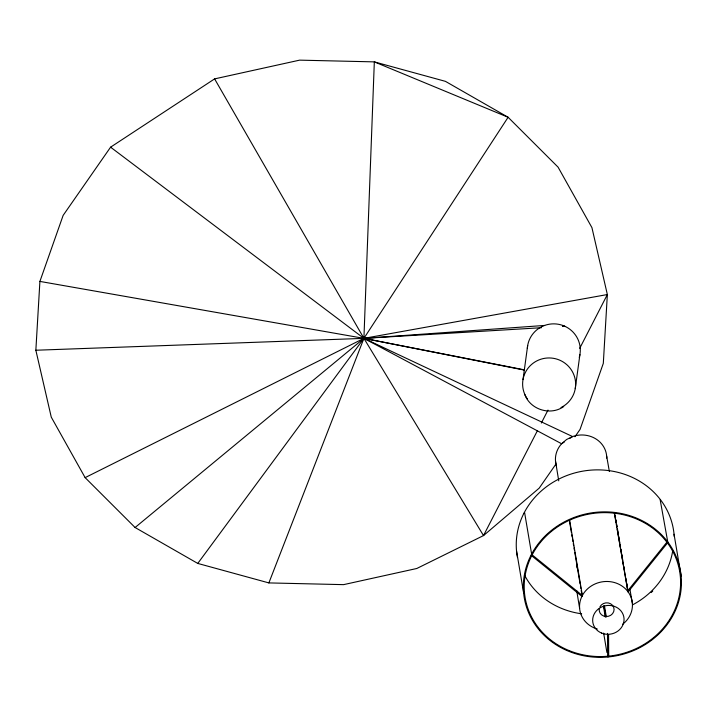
<?xml version="1.0" encoding="UTF-8"?>
<svg xmlns="http://www.w3.org/2000/svg" width="717" height="717" viewBox="0 0 717 717"><rect width="100%" height="100%" fill="white"/><g stroke="black" fill="none" stroke-linecap="round" stroke-linejoin="round"><path stroke-width="1.08" d="M555.8 464.275L539.202 488.134L483.518 535.581L416.792 568.491L343.586 584.642L268.875 582.912L197.767 563.428L135.092 527.515L85.126 477.63L51.274 417.16L35.85 350.237L39.901 281.414L63.141 215.387L110.588 147.173L214.607 78.888L299.616 60.147L374.328 61.877L445.436 81.353L508.111 117.265L558.077 167.151L591.928 227.621L607.353 294.544L603.311 363.367L580.062 429.402L574.953 436.743M523.016 379.571L527.676 345.477M575.249 388.65L579.919 354.557M268.875 582.912L363.913 338.361L508.111 117.265L374.328 61.877L363.913 338.361L483.518 535.581L537.248 430.998M541.344 423.03L547.994 410.079M579.721 348.328L607.353 294.544L363.913 338.361L35.85 350.237M524.127 513.408L524.593 512.521L531.7 554.519L531.234 555.406L581.899 596.383L582.365 595.495L569.63 520.228M197.767 563.428L363.913 338.361L544.633 325.437M627.518 591.095L667.258 541.738L667.859 542.527L628.11 591.884L614.227 512.547M135.092 527.515L363.913 338.361L541.46 327.714M564.342 441.95L561.608 443.751A25.713 23.544 -9.6 0 0 556.535 466.113M569.827 438.356L572.56 436.554A25.713 23.544 -9.6 0 1 606.743 458.145M563.732 406.548C550.584 415.985 530.221 409.73 524.781 394.449M85.126 477.63L363.913 338.361L524.342 369.829M562.675 326.441L564.906 326.307L562.773 326.217M39.901 281.414L363.913 338.361L524.037 370.044M110.588 147.173L363.913 338.361L561.608 443.751L566.591 439.503L572.56 436.554L363.913 338.361L214.607 78.888M531.7 554.519L582.365 595.495M660.16 499.74L667.859 542.527M606.663 456.093L609.351 471.472M629.867 588.971L632.358 603.239M674.043 534.228L681.15 576.226A79.229 72.542 -9.6 0 1 568.931 651.368A79.229 72.542 -9.6 0 1 557.109 526.215A79.229 72.542 -9.6 0 1 681.15 576.226M615.195 515.523L615.562 517.701M615.93 519.888L616.297 522.066M616.665 524.244L617.041 526.43M617.409 528.608L618.332 534.066M618.699 536.244L619.067 538.431M619.434 540.609L619.802 542.796M620.178 544.974L620.546 547.152M620.913 549.339L621.281 551.516M621.648 553.703L622.015 555.881M622.392 558.068L622.759 560.246M623.127 562.424L623.494 564.611M623.862 566.788L624.229 568.975M625.896 578.789L626.264 580.967M626.631 583.154L626.999 585.332M627.366 587.519L628.11 591.884M614.523 512.942L616.19 522.765M616.557 524.943L616.925 527.12M617.292 529.307L627.814 591.489M604.485 605.973L606.331 616.88M603.956 606.017L605.802 616.925M603.427 606.062L605.273 616.978M603.642 633.075L606.914 652.461M569.585 521.761L571.431 532.668M571.799 534.846L572.166 537.033M572.542 539.211L572.91 541.398M573.277 543.576L573.645 545.754M574.012 547.94L574.38 550.118M574.756 552.305L580.107 583.934M580.474 586.121L580.842 588.298M581.209 590.485L582.132 595.935M576.737 565.838L577.104 568.016M516.545 550.988L523.652 592.986M555.505 461.085L558.74 480.865M576.737 590.79L579.614 608.383M608.572 634.42L608.697 656.673L607.649 656.772L607.505 633.407M597.297 629.024A26.511 24.27 -9.6 0 1 583.055 594.294A26.511 24.27 -9.6 0 1 623.207 586.882A26.511 24.27 -9.6 0 1 622.517 624.364M517.504 557.602A79.229 72.542 -9.6 0 1 586.049 470.648A79.229 72.542 -9.6 0 1 674.222 536.433M652.766 590.996A79.229 72.542 -9.6 0 1 651.153 592.556M672.689 550.916A78.386 71.781 -9.6 0 1 632.788 604.736M581.648 613.806A78.386 71.781 -9.6 0 1 524.548 575.168M527.336 348.39A26.511 26.153 7.8 0 1 558.301 324.254A26.511 26.153 7.8 0 1 579.246 357.416M527.479 399.127A26.511 26.153 7.8 0 1 534.945 361.96A26.511 26.153 7.8 0 1 572.202 371.316A26.511 26.153 7.8 0 1 561.017 407.543M599.932 606.851A7.475 6.847 -9.6 0 1 612.426 605.193A7.475 6.847 -9.6 0 1 608.455 616.27A7.475 6.847 -9.6 0 1 599.313 608.572M569.289 650.66A78.386 71.781 -9.6 0 0 680.316 576.316A78.386 71.781 -9.6 0 0 557.593 526.834A78.386 71.781 -9.6 0 0 569.289 650.66M601.5 633.039A15.738 14.412 -9.6 0 0 624.023 618.413A15.738 14.412 -9.6 0 0 599.555 608.141A15.738 14.412 -9.6 0 0 601.5 633.039"/></g></svg>
